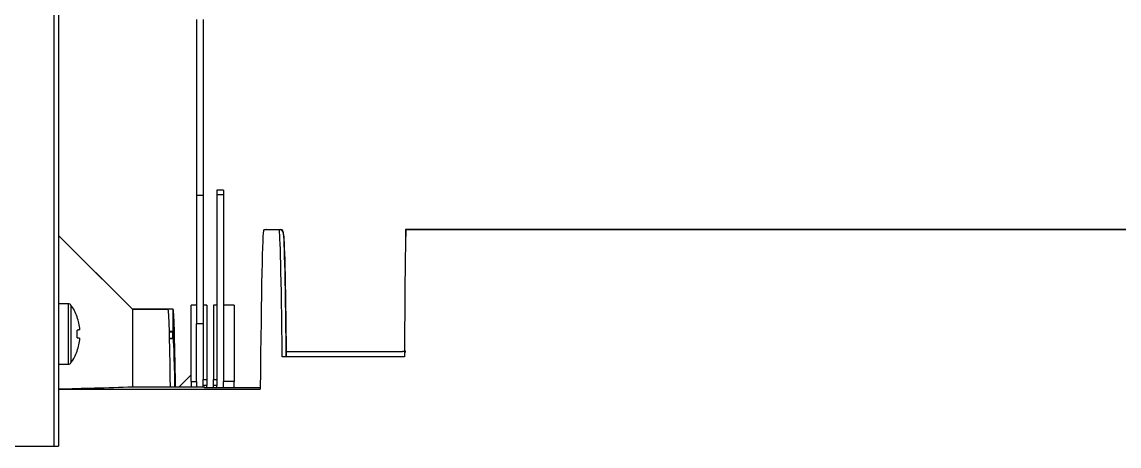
# Model space of a CAD drawing. Extents: x 12.3 to 108.7, y 1.1 to 80.4.
# Drawn here: x 20.497 to 25.383, y 34.312 to 36.203 of the extents above; entities that cross this region are included whole.
import ezdxf

# ---------------------------------------------------------------- set-up
doc = ezdxf.new("R2010")
doc.units = 0
doc.header["$MEASUREMENT"] = 0
doc.layers.add('OBJECT', color=7, linetype='CONTINUOUS')

msp = doc.modelspace()

# ---------------------------------------------------------------- linework, layer by layer
at = {"layer": 'OBJECT'}
for p, q in [((20.6403, 41.0865), (20.6391, 34.3115)), ((20.6608, 41.0865), (20.6596, 34.3115)), ((21.2747, 36.2143), (21.2747, 35.4283)), ((21.3047, 36.2143), (21.3047, 35.4283)), ((21.3047, 35.4283), (21.2747, 35.4283)), ((21.2747, 35.4283), (21.2747, 34.8574)), ((21.3047, 35.4283), (21.3047, 34.8574)), ((21.3945, 35.4521), (21.3645, 35.4521)), ((21.3645, 35.4521), (21.3645, 35.4312)), ((21.3945, 35.4312), (21.3645, 35.4312)), ((21.3645, 35.4312), (21.3645, 34.7268)), ((21.3945, 35.4521), (21.3945, 35.4312)), ((21.3945, 35.4312), (21.3945, 34.7268)), ((21.6424, 35.2764), (21.5735, 35.2764)), ((21.5868, 35.2767), (21.6503, 35.2767)), ((21.5868, 35.2764), (21.5868, 35.2767)), ((21.6503, 35.2748), (21.6503, 35.2767)), ((26.4641, 35.2768), (22.2053, 35.2768)), ((22.2053, 35.2768), (22.2053, 35.2348)), ((22.2073, 35.2767), (26.4641, 35.2767)), ((20.9893, 34.9218), (20.6598, 35.2513)), ((21.6595, 35.2667), (21.6603, 35.2667)), ((21.6603, 35.2667), (21.6603, 35.2652)), ((20.7031, 34.9465), (20.6597, 34.9465)), ((21.2747, 34.9393), (21.2507, 34.9393)), ((21.2507, 34.5989), (21.2507, 34.9393)), ((21.3196, 34.9393), (21.3047, 34.9393)), ((21.3196, 34.9393), (21.3196, 34.6077)), ((21.3645, 34.9393), (21.3496, 34.9393)), ((21.3496, 34.9393), (21.3496, 34.6077)), ((21.4425, 34.9393), (21.3945, 34.9393)), ((21.4425, 34.9393), (21.4425, 34.5989)), ((21.1703, 34.9218), (20.9893, 34.9218)), ((20.9893, 34.9217), (20.9893, 34.5759)), ((20.9893, 34.9217), (21.1479, 34.9217)), ((21.1703, 34.8245), (21.1703, 34.9218)), ((21.2747, 34.5989), (21.2747, 34.8574)), ((21.3047, 34.8574), (21.2747, 34.8574)), ((21.3047, 34.8574), (21.3047, 34.6077)), ((21.1535, 34.8245), (21.1703, 34.8245)), ((21.1535, 34.8212), (21.1688, 34.8212)), ((21.1543, 34.7933), (21.1688, 34.7933)), ((21.1543, 34.7918), (21.1703, 34.7918)), ((21.1703, 34.8245), (21.1688, 34.8212)), ((21.1688, 34.7933), (21.1688, 34.8212)), ((21.1688, 34.7933), (21.1703, 34.7918)), ((21.1703, 34.7918), (21.1703, 34.8245)), ((21.3645, 34.7268), (21.3645, 34.6077)), ((21.3945, 34.7268), (21.3945, 34.5989)), ((22.2003, 34.7102), (21.656, 34.7102)), ((21.6741, 34.7102), (21.6741, 34.7211)), ((21.6756, 34.7338), (22.1915, 34.7338)), ((22.2004, 34.7338), (22.1915, 34.7338)), ((22.2053, 34.7287), (22.2053, 34.7367)), ((20.6597, 34.6765), (20.7031, 34.6765)), ((21.2507, 34.6293), (21.1969, 34.5756)), ((21.2507, 34.5989), (21.2747, 34.5989)), ((21.2507, 34.5989), (21.2507, 34.5756)), ((21.2747, 34.5989), (21.2747, 34.5756)), ((21.3047, 34.6077), (21.3196, 34.6077)), ((21.3047, 34.5821), (21.3047, 34.6077)), ((21.3196, 34.6077), (21.3196, 34.5821)), ((21.3496, 34.6077), (21.3645, 34.6077)), ((21.3496, 34.5821), (21.3496, 34.6077)), ((21.3645, 34.6077), (21.3645, 34.5821)), ((21.4425, 34.5989), (21.3945, 34.5989)), ((21.3945, 34.5716), (21.3945, 34.5989)), ((21.4425, 34.5716), (21.4425, 34.5989)), ((20.6596, 34.5657), (21.5584, 34.5657)), ((20.9893, 34.5759), (21.1582, 34.5759)), ((21.1582, 34.5759), (21.1584, 34.5756)), ((21.1584, 34.5756), (21.3103, 34.5756)), ((21.3196, 34.5821), (21.3047, 34.5821)), ((21.3047, 34.5756), (21.3047, 34.5821)), ((21.3103, 34.5716), (21.3103, 34.5756)), ((21.5584, 34.5716), (21.3103, 34.5716)), ((21.3196, 34.5716), (21.3196, 34.5821)), ((21.3645, 34.5821), (21.3496, 34.5821)), ((21.3496, 34.5716), (21.3496, 34.5821)), ((21.3645, 34.5716), (21.3645, 34.5821)), ((20.2117, 34.3116), (20.6391, 34.3115))]:
    msp.add_line(p, q, dxfattribs=at)
at = {"layer": 'OBJECT', "flags": 128}
for points in [[(20.6598, 35.2512), (20.724, 35.187), (20.9893, 34.9217)], [(20.7031, 34.9465), (20.7031, 34.9424), (20.7031, 34.9245), (20.7031, 34.8944), (20.7031, 34.8553), (20.7031, 34.8115)], [(20.7153, 34.9402), (20.7153, 34.9363), (20.7153, 34.9193), (20.7153, 34.8906), (20.7153, 34.8533), (20.7153, 34.8115)], [(20.7424, 34.8878), (20.7426, 34.888), (20.7428, 34.8881), (20.7429, 34.8882), (20.7429, 34.8882)], [(20.7031, 34.8115), (20.7031, 34.7677), (20.7031, 34.7286), (20.7031, 34.6985), (20.7031, 34.6806), (20.7031, 34.6765)], [(20.7153, 34.8115), (20.7153, 34.7697), (20.7153, 34.7324), (20.7153, 34.7037), (20.7152, 34.6867), (20.7152, 34.6827)], [(20.7552, 34.8298), (20.7544, 34.8298), (20.7534, 34.8297), (20.7522, 34.8296), (20.7507, 34.8294), (20.749, 34.8292), (20.747, 34.8291), (20.7448, 34.8288), (20.7424, 34.8286)], [(20.7424, 34.7944), (20.7448, 34.7941), (20.747, 34.7939), (20.749, 34.7937), (20.7507, 34.7936), (20.7522, 34.7934), (20.7534, 34.7933), (20.7544, 34.7932), (20.7552, 34.7931)], [(20.7429, 34.7348), (20.7429, 34.7348), (20.7428, 34.7349), (20.7426, 34.735), (20.7424, 34.7352)], [(20.6391, 34.3115), (20.6437, 34.3115), (20.6478, 34.3115), (20.6513, 34.3115), (20.6543, 34.3115), (20.6566, 34.3115), (20.6583, 34.3115), (20.6593, 34.3115), (20.6596, 34.3115)]]:
    msp.add_lwpolyline(points, dxfattribs=at)
at = {"layer": 'OBJECT'}
for centre, radius, start, end in [((21.5868, 35.2667), 0.01, 90, 103.9497), ((21.6424, 35.2564), 0.02, 29.2289, 90), ((21.6424, 35.2564), 0.02, 29.2294, 90.0111), ((21.6503, 35.2667), 0.01, 66.0106, 90), ((21.6503, 35.2667), 0.01, 359.9983, 66.0082), ((21.6424, 35.2565), 0.02, 359.9911, 29.2297), ((20.7031, 34.9315), 0.015, 35.6584, 89.9902), ((20.5359, 34.8115), 0.2208, 20.3213, 35.6584), ((20.5343, 34.8115), 0.2217, 4.7349, 20.1115), ((20.4732, 34.8115), 0.2698, 356.3511, 3.6294), ((20.5343, 34.8115), 0.2217, 339.8687, 355.2457), ((20.5359, 34.8115), 0.2208, 324.322, 339.659), ((20.7031, 34.6915), 0.015, 269.9902, 324.322)]:
    msp.add_arc(centre, radius, start, end, dxfattribs=at)
for centre, major_axis, ratio, start_param, end_param in [((21.5739, 32.6918), (0, 2.585), 0.008727, 0.015595, 0.759891), ((21.642, 32.6918), (0, 2.585), 0.008659, 5.608363, 6.26759), ((22.2074, 32.6918), (0, 2.585), 0.004363, 0.007737, 0.674822), ((21.6603, 32.6918), (0, 2.575), 0.008727, 5.620079, 6.279302), ((21.662, 32.6918), (0, 2.565), 0.008727, 5.618169, 6.26759), ((21.1478, 32.6918), (0, 2.23), 0.008727, 5.718791, 6.274217), ((21.1703, 32.6918), (0, 2.23), 0.008727, 5.718485, 6.283185), ((21.1703, 32.6918), (0, 2.1), 0.008727, 5.825422, 6.283185)]:
    msp.add_ellipse(centre, major_axis=major_axis, ratio=ratio, start_param=start_param, end_param=end_param, dxfattribs=at)
msp.add_open_spline([(20.6596, 34.5663), (20.7142, 34.5678), (20.8321, 34.5709), (20.9344, 34.5742), (20.9893, 34.5759)], degree=3, knots=[0, 0, 0, 0, 0.4626717, 1, 1, 1, 1], dxfattribs=at)

doc.saveas('drawing.dxf')
